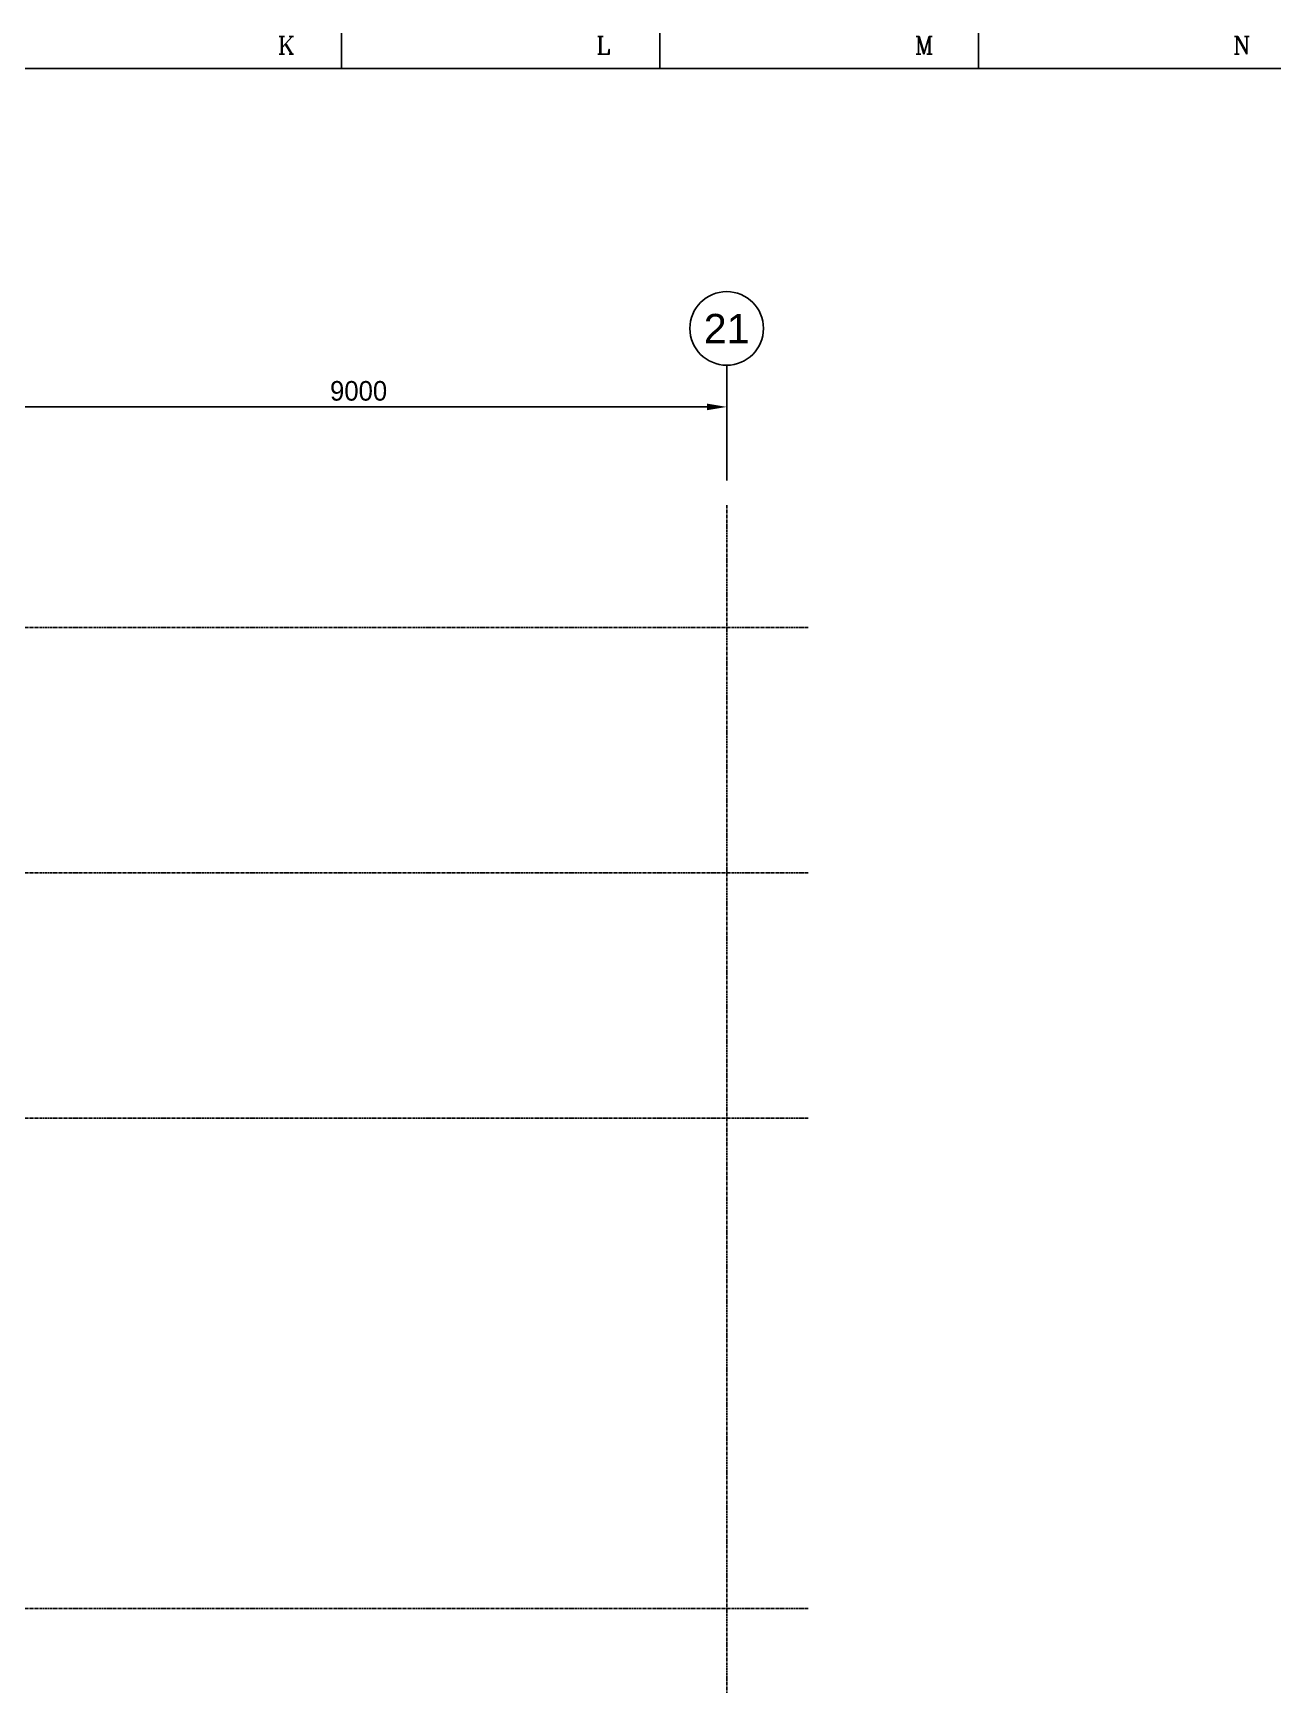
# Model space of a CAD drawing. Header units: millimetres. Extents: x 4133871 to 4440428, y -545651 to -495191.
# Drawn here: x 4251715 to 4266873, y -516021 to -495815 of the extents above; entities that cross this region are included whole.
import ezdxf
from ezdxf.enums import TextEntityAlignment as Align

# ---------------------------------------------------------------- set-up
doc = ezdxf.new("R2010")
doc.units = ezdxf.units.MM
doc.header["$LTSCALE"] = 60
doc.linetypes.add('CEN', pattern=[62, 60, -1, 0, -1])
doc.linetypes.add('CENTER', pattern=[2, 1.25, -0.25, 0.25, -0.25])
doc.layers.get('Defpoints').update_dxf_attribs({"color": 140})
for name, color, linetype in [('1', 7, 'Continuous'), ('1CEN', 1, 'CEN'), ('DIM', 1, 'Continuous'), ('DIM-SCALE', 7, 'Continuous'), ('TAN-TIT', 30, 'Continuous'), ('TEXT', 3, 'Continuous')]:
    doc.layers.add(name, color=color, linetype=linetype)
doc.styles.add('Arial', font='arial.ttf')
doc.styles.add('COM', font='COMPLEX', dxfattribs={"height": 5})
doc.styles.add('돋움', font='')
doc.styles.get('돋움').set_extended_font_data('Dotum')
doc.dimstyles.new('일반도면_0060', dxfattribs={"dimtxt": 240, "dimasz": 240, "dimexe": 60, "dimexo": 300, "dimgap": 75, "dimtad": 1, "dimdec": 0, "dimzin": 0, "dimdsep": 46, "dimtxsty": '돋움', "dimcen": -300, "dimclrd": 7, "dimclre": 7, "dimclrt": 2, "dimadec": 8, "dimazin": 0, "dimtfac": 1, "dimtdec": 0, "dimtix": 1, "dimtmove": 2, "dimatfit": 3, "dimfxl": 1, "dimtolj": 1, "dimtzin": 0, "dimarcsym": 0})

# ---------------------------------------------------------------- blocks, each defined once
blk = doc.blocks.new('*D179')
at = {"layer": 'Defpoints', "color": 0, "transparency": 16777216}
for p in [(4260195, -500388), (4251195, -501588), (4260195, -501588)]:
    blk.add_point(p, dxfattribs=at)
at = {"layer": 'DIM-SCALE', "color": 7, "lineweight": -2, "transparency": 16777216}
for p, q in [((4251195, -501288), (4251195, -500328)), ((4251435, -500388), (4259955, -500388)), ((4260195, -501288), (4260195, -500328))]:
    blk.add_line(p, q, dxfattribs=at)
at = {"layer": 'DIM-SCALE', "color": 7, "transparency": 16777216}
for points in [[(4251435, -500348), (4251435, -500428), (4251195, -500388)], [(4259955, -500348), (4259955, -500428), (4260195, -500388)]]:
    blk.add_solid(points, dxfattribs=at)
at = {"layer": 'DIM-SCALE', "color": 2, "transparency": 16777216, "insert": (4255695, -500193), "char_height": 240, "attachment_point": 5, "style": '돋움'}
blk.add_mtext('\\A1;9000', dxfattribs=at)
blk = doc.blocks.new('ASD11')
at = {"layer": '1CEN', "color": 1, "linetype": 'CENTER', "ltscale": 0.5}
for p, q in [((35000, 1500), (35000, -37000)), ((-1000, 0), (36000, 0)), ((-1000, -3000), (36000, -3000)), ((-1000, -6000), (36000, -6000)), ((-1000, -12000), (36000, -12000))]:
    blk.add_line(p, q, dxfattribs=at)
blk = doc.blocks.new('BORDER')
at = {"layer": 'TAN-TIT'}
for p, q in [((147741, 164680), (147741, 166122)), ((160720, 164680), (160720, 166122)), ((173699, 164680), (173699, 166122)), ((232823, 164680), (4977, 164680))]:
    blk.add_line(p, q, dxfattribs=at)
at = {"layer": 'TAN-TIT', "style": 'COM'}
for s, p in [('K', (145146, 165257)), ('L', (158124, 165257)), ('M', (171103, 165257)), ('M', (171103, 165257)), ('N', (184082, 165257))]:
    blk.add_text(s, height=721, dxfattribs=at).set_placement(p)

msp = doc.modelspace()

# ---------------------------------------------------------------- linework, layer by layer
at = {"layer": 'DIM'}
msp.add_line((4260194.9, -499877.8), (4260194.9, -500327.8), dxfattribs=at)
msp.add_circle((4260194.9, -499427.8), 450, dxfattribs=at)

# ---------------------------------------------------------------- block references
at = {"layer": '1', "xscale": 0.3, "yscale": 0.3, "zscale": 0.3}
msp.add_blockref('BORDER', (4211162.3, -545651.2), dxfattribs=at)
at = {"layer": '1CEN', "color": 3}
msp.add_blockref('ASD11', (4225194.9, -503087.8), dxfattribs=at)

# ---------------------------------------------------------------- texts
at = {"layer": 'TEXT', "color": 3, "linetype": 'Continuous', "style": 'Arial'}
msp.add_text('21', height=360, dxfattribs=at).set_placement((4260194.9, -499427.8), align=Align.MIDDLE)

# ---------------------------------------------------------------- dimensions: what is measured, and where the dimension line sits
at = {"layer": 'DIM-SCALE'}
dim = msp.add_linear_dim(base=(4260194.9, -500387.8), p1=(4251194.9, -501587.8), p2=(4260194.9, -501587.8), dimstyle='일반도면_0060', dxfattribs=at)
dim.commit()
dim.dimension.update_dxf_attribs({"geometry": '*D179', "text_midpoint": (4255694.9, -500192.6)})

doc.saveas('drawing.dxf')
